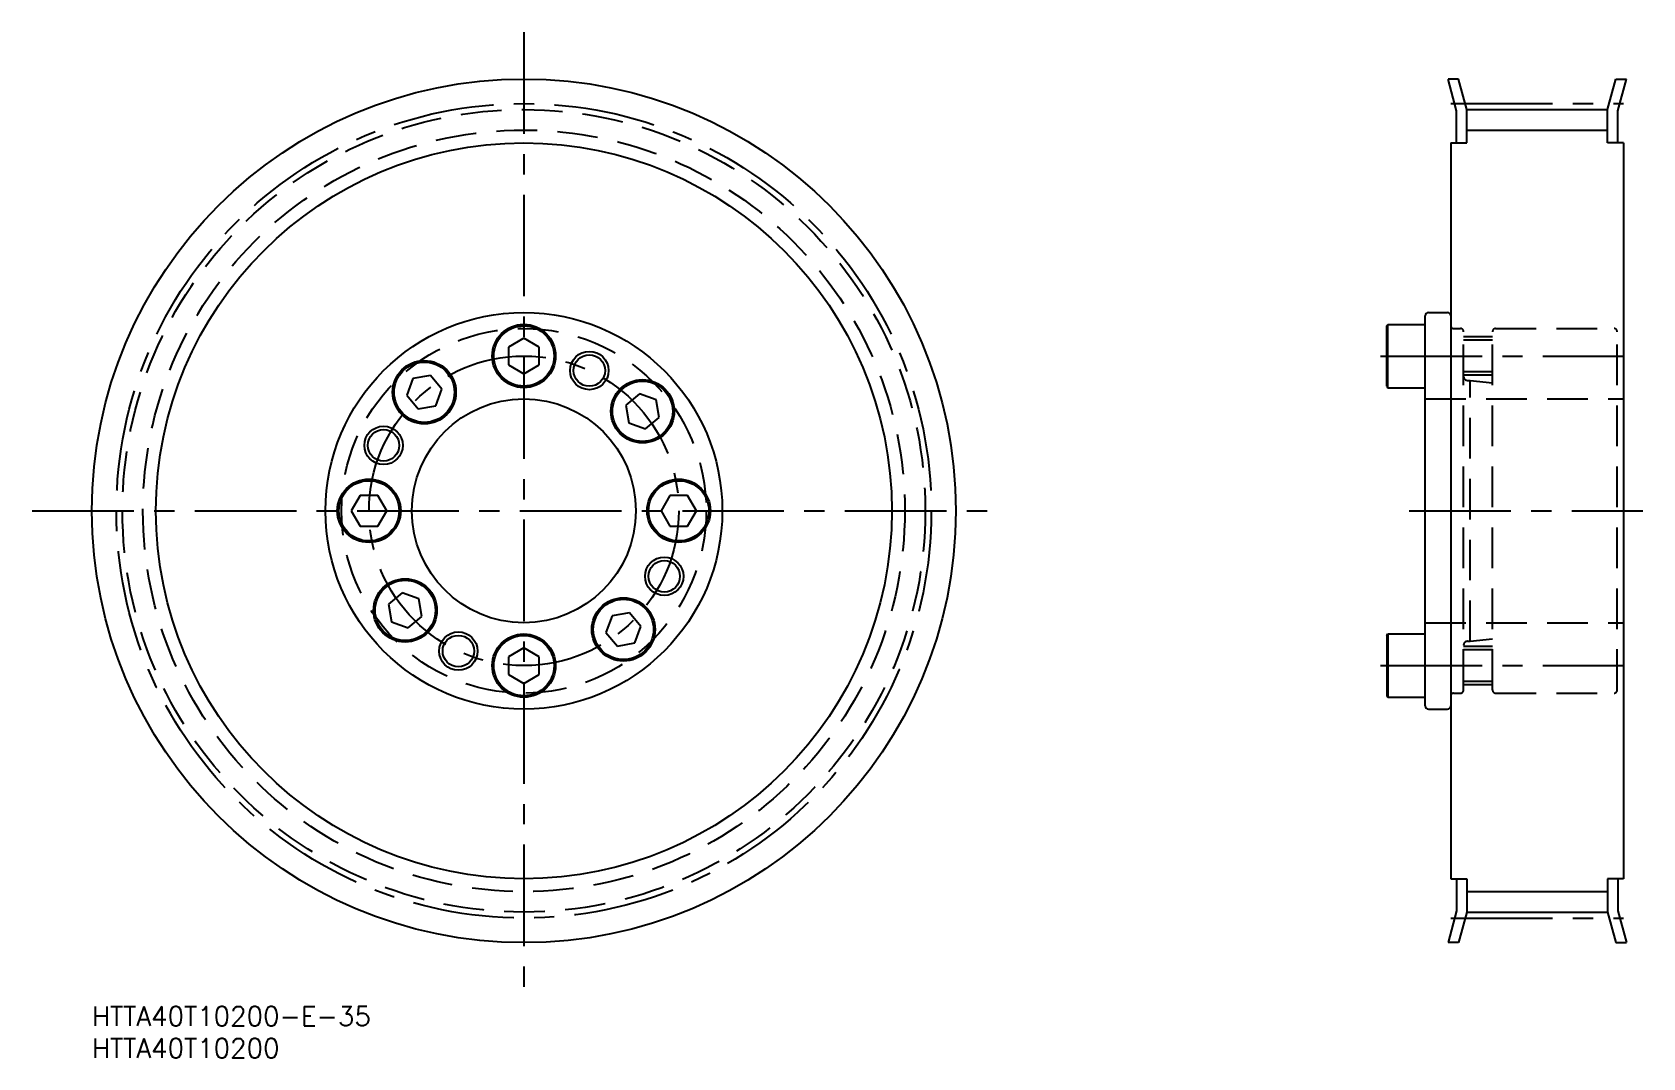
# Model space of a CAD drawing. Extents: x -9 to 242, y -8 to 152.
import ezdxf

# ---------------------------------------------------------------- set-up
doc = ezdxf.new("R2010")
doc.units = 0
doc.header["$LTSCALE"] = 0.5
doc.linetypes.add('CENTER', pattern=[50.8, 31.75, -6.35, 6.35, -6.35])
doc.linetypes.add('DASHED', pattern=[19.05, 12.7, -6.35])
for name, color, linetype in [('MSM_CENTER', 1, 'CENTER'), ('MSM_CONTINUOUS', 7, 'CONTINUOUS'), ('MSM_DASHED', 4, 'DASHED'), ('MSM_NARROW', 5, 'CONTINUOUS'), ('MSM_PART_NUMBER', 7, 'CONTINUOUS')]:
    doc.layers.add(name, color=color, linetype=linetype)
doc.styles.get("Standard").update_dxf_attribs({"font": 'txt.shx', "height": 3, "bigfont": 'bigfont.shx'})

# ---------------------------------------------------------------- blocks, each defined once
blk = doc.blocks.new('*U2')
at = {"layer": 'MSM_PART_NUMBER'}
blk.add_text('HTTA40T10200-E-35', height=3, dxfattribs=at).set_placement((0, -3))
blk = doc.blocks.new('*U3')
at = {"layer": 'MSM_PART_NUMBER'}
blk.add_text('HTTA40T10200', height=3, dxfattribs=at).set_placement((0, -8))

msp = doc.modelspace()

# ---------------------------------------------------------------- linework, layer by layer
at = {"layer": 'MSM_CENTER'}
for p, q in [((67.5, 152.32), (67.5, 1.75)), ((212.34, 141.16), (239.34, 141.16)), ((201.34, 101.7), (239.34, 101.7)), ((-9.33, 77.5), (142.85, 77.5)), ((205.84, 77.5), (242.34, 77.5)), ((201.34, 53.3), (239.34, 53.3)), ((212.34, 13.84), (239.34, 13.84))]:
    msp.add_line(p, q, dxfattribs=at)
for radius in [63.66, 24.2]:
    msp.add_circle((67.5, 77.5), radius, dxfattribs=at)
at = {"layer": 'MSM_CONTINUOUS'}
for p, q in [((213.24, 140.01), (211.9, 145)), ((213.56, 145), (211.9, 145)), ((214.84, 140.22), (213.56, 145)), ((236.84, 140.22), (238.11, 145)), ((238.11, 145), (239.77, 145)), ((238.44, 140.01), (239.77, 145)), ((213.24, 135), (213.24, 140.01)), ((214.84, 135), (214.84, 140.22)), ((214.84, 140.22), (236.84, 140.22)), ((236.84, 135), (236.84, 140.22)), ((238.44, 135), (238.44, 140.01)), ((212.34, 135), (212.34, 20)), ((212.34, 135), (214.84, 135)), ((239.34, 135), (236.84, 135)), ((239.34, 135), (239.34, 20)), ((208.84, 108.5), (211.84, 108.5)), ((202.34, 106.41), (202.48, 106.65)), ((202.34, 96.99), (202.34, 106.41)), ((202.48, 106.65), (208.34, 106.65)), ((202.48, 96.75), (202.48, 106.65)), ((208.34, 47), (208.34, 108)), ((67.5, 104.47), (65.1, 103.09)), ((69.9, 103.09), (67.5, 104.47)), ((68.7, 103.78), (68.7, 103.78)), ((69.3, 103.43), (69.3, 103.43)), ((65.1, 103.09), (65.1, 100.31)), ((69.9, 100.31), (69.9, 103.09)), ((50.16, 98.16), (49.22, 95.56)), ((52.89, 98.64), (50.16, 98.16)), ((54.67, 96.52), (52.89, 98.64)), ((65.1, 100.31), (67.5, 98.93)), ((67.5, 98.93), (69.9, 100.31)), ((53.73, 93.92), (54.67, 96.52)), ((85.56, 95.78), (83.43, 94)), ((88.16, 94.84), (85.56, 95.78)), ((202.34, 96.99), (202.48, 96.75)), ((202.48, 96.75), (208.34, 96.75)), ((49.22, 95.56), (51, 93.43)), ((51, 93.43), (53.73, 93.92)), ((83.43, 94), (83.92, 91.27)), ((88.64, 92.11), (88.16, 94.84)), ((83.92, 91.27), (86.52, 90.33)), ((86.52, 90.33), (88.64, 92.11)), ((41.91, 79.9), (40.53, 77.5)), ((44.69, 79.9), (41.91, 79.9)), ((44.69, 79.9), (41.91, 79.9)), ((46.07, 77.5), (44.69, 79.9)), ((46.07, 77.5), (44.69, 79.9)), ((90.31, 79.9), (88.93, 77.5)), ((93.09, 79.9), (90.31, 79.9)), ((94.47, 77.5), (93.09, 79.9)), ((40.53, 77.5), (41.91, 75.1)), ((44.69, 75.1), (46.07, 77.5)), ((44.69, 75.1), (46.07, 77.5)), ((88.93, 77.5), (90.31, 75.1)), ((93.09, 75.1), (94.47, 77.5)), ((41.91, 75.1), (44.69, 75.1)), ((41.91, 75.1), (44.69, 75.1)), ((90.31, 75.1), (93.09, 75.1)), ((48.48, 64.67), (46.36, 62.89)), ((51.08, 63.73), (48.48, 64.67)), ((51.57, 61), (51.08, 63.73)), ((46.36, 62.89), (46.84, 60.16)), ((49.44, 59.22), (51.57, 61)), ((81.27, 61.08), (80.33, 58.48)), ((84, 61.57), (81.27, 61.08)), ((85.78, 59.44), (84, 61.57)), ((46.84, 60.16), (49.44, 59.22)), ((80.33, 58.48), (82.11, 56.36)), ((84.84, 56.84), (85.78, 59.44)), ((202.34, 58.01), (202.48, 58.25)), ((202.34, 58.01), (202.34, 48.59)), ((202.48, 58.25), (208.34, 58.25)), ((202.48, 58.25), (202.48, 48.35)), ((67.5, 56.07), (65.1, 54.69)), ((69.9, 54.69), (67.5, 56.07)), ((82.11, 56.36), (84.84, 56.84)), ((65.1, 54.69), (65.1, 51.91)), ((69.9, 51.91), (69.9, 54.69)), ((65.1, 51.91), (67.5, 50.53)), ((67.5, 50.53), (69.9, 51.91)), ((202.34, 48.59), (202.48, 48.35)), ((202.48, 48.35), (208.34, 48.35)), ((208.84, 46.5), (211.84, 46.5)), ((212.34, 20), (214.84, 20)), ((213.24, 20), (213.24, 14.99)), ((214.84, 20), (214.84, 14.77)), ((236.84, 20), (236.84, 14.77)), ((239.34, 20), (236.84, 20)), ((238.44, 20), (238.44, 14.99)), ((213.24, 14.99), (211.9, 10)), ((214.84, 14.77), (213.56, 10)), ((214.84, 14.77), (236.84, 14.77)), ((236.84, 14.77), (238.11, 10)), ((238.44, 14.99), (239.77, 10)), ((213.56, 10), (211.9, 10)), ((238.11, 10), (239.77, 10))]:
    msp.add_line(p, q, dxfattribs=at)
for centre, radius in [((67.5, 77.5), 67.5), ((67.5, 77.5), 57.5), ((67.5, 77.5), 31), ((67.5, 101.7), 4.95), ((67.5, 101.7), 4.71), ((51.94, 96.04), 4.95), ((51.94, 96.04), 4.71), ((77.73, 99.43), 2.46), ((86.04, 93.06), 4.95), ((86.04, 93.06), 4.71), ((67.5, 77.5), 17.5), ((45.57, 87.73), 2.46), ((43.3, 77.5), 4.95), ((43.3, 77.5), 4.71), ((91.7, 77.5), 4.95), ((91.7, 77.5), 4.71), ((89.43, 67.27), 2.46), ((48.96, 61.94), 4.95), ((48.96, 61.94), 4.71), ((83.06, 58.96), 4.95), ((83.06, 58.96), 4.71), ((57.27, 55.57), 2.46), ((67.5, 53.3), 4.95), ((67.5, 53.3), 4.71)]:
    msp.add_circle(centre, radius, dxfattribs=at)
for centre, start, end in [((208.84, 108), 90, 179.9991), ((211.84, 108), 0.0009, 90), ((208.84, 47), 180.0009, 270), ((211.84, 47), 270, 0)]:
    msp.add_arc(centre, 0.5, start, end, dxfattribs=at)
at = {"layer": 'MSM_DASHED'}
for p, q in [((212.75, 106), (213.84, 106)), ((219.34, 106), (237.84, 106)), ((214.34, 49.5), (214.34, 105.5)), ((218.84, 104.7), (214.34, 104.7)), ((218.84, 104.16), (214.34, 104.16)), ((218.84, 49.5), (218.84, 105.5)), ((238.34, 49.5), (238.34, 105.5)), ((218.84, 99.24), (214.34, 99.24)), ((218.84, 98.7), (214.34, 98.7)), ((214.94, 97.89), (215.34, 97.89)), ((215.34, 57.11), (215.34, 97.89)), ((215.34, 97.89), (218.84, 97.5)), ((208.34, 95), (239.34, 95)), ((208.34, 60), (239.34, 60)), ((218.84, 56.3), (214.34, 56.3)), ((218.84, 55.76), (214.34, 55.76)), ((214.94, 57.11), (215.34, 57.11)), ((215.34, 57.11), (218.84, 57.5)), ((218.84, 50.84), (214.34, 50.84)), ((212.75, 49), (213.84, 49)), ((218.84, 50.3), (214.34, 50.3)), ((219.34, 49), (237.84, 49))]:
    msp.add_line(p, q, dxfattribs=at)
for radius in [62.72, 59.52, 28.5]:
    msp.add_circle((67.5, 77.5), radius, dxfattribs=at)
for centre, radius, start, end in [((212.75, 106.41), 0.41, 180, 270), ((213.84, 105.5), 0.5, 0.0009, 90), ((219.34, 105.5), 0.5, 90, 179.9991), ((237.84, 105.5), 0.5, 0.0009, 90), ((214.94, 98.49), 0.6, 180, 270), ((214.94, 56.51), 0.6, 90, 180), ((212.75, 48.59), 0.41, 90, 180), ((213.84, 49.5), 0.5, 269.9965, 0), ((219.34, 49.5), 0.5, 180.0009, 270), ((237.84, 49.5), 0.5, 269.9982, 0)]:
    msp.add_arc(centre, radius, start, end, dxfattribs=at)
at = {"layer": 'MSM_NARROW'}
for p, q in [((214.84, 137.02), (236.84, 137.02)), ((214.84, 17.97), (236.84, 17.97))]:
    msp.add_line(p, q, dxfattribs=at)
for centre in [(77.73, 99.43), (45.57, 87.73), (89.43, 67.27), (57.27, 55.57)]:
    msp.add_circle(centre, 3, dxfattribs=at)

# ---------------------------------------------------------------- block references
at = {"layer": 'MSM_CONTINUOUS'}
for name in ['*U2', '*U3']:
    msp.add_blockref(name, (0, 0), dxfattribs=at)

doc.saveas('drawing.dxf')
